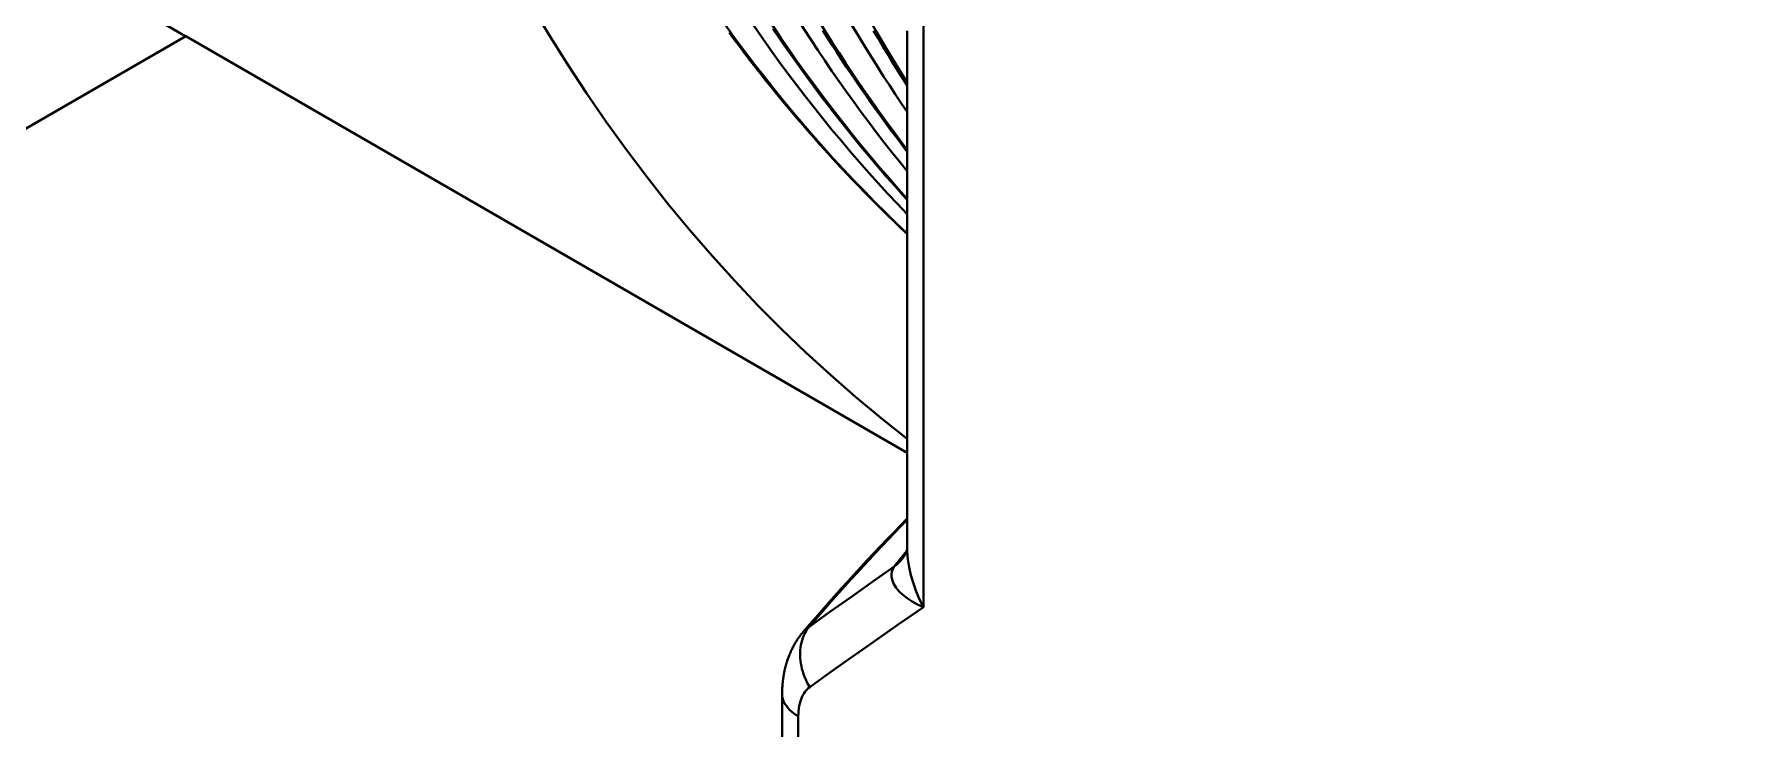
# Model space of a CAD drawing. Header units: millimetres. Extents: x 15 to 415, y 5 to 292.
# Drawn here: x 303.073 to 306.922, y 111.012 to 112.584 of the extents above; entities that cross this region are included whole.
import ezdxf

# ---------------------------------------------------------------- set-up
doc = ezdxf.new("R2010")
doc.units = ezdxf.units.MM
doc.layers.add('Geometries', color=7, linetype='Continuous')

msp = doc.modelspace()

# ---------------------------------------------------------------- linework, layer by layer
at = {"layer": 'Geometries', "linetype": 'Continuous', "lineweight": 40}
for p, q in [((305.0841, 111.2875), (305.0841, 113.7927)), ((301.7728, 111.6303), (303.4159, 112.579)), ((303.407, 112.5841), (303.4159, 112.579)), ((303.4159, 112.579), (305.0475, 111.637)), ((305.0475, 112.5917), (305.0475, 112.4746)), ((305.0475, 112.4746), (305.0475, 112.4678)), ((305.0475, 112.4678), (305.0475, 112.408)), ((305.0475, 112.408), (305.0475, 112.3224)), ((305.0475, 112.3224), (305.0475, 112.3183)), ((305.0475, 112.3183), (305.0475, 112.2737)), ((305.0475, 112.2737), (305.0475, 112.2116)), ((305.0475, 112.2116), (305.0475, 112.2093)), ((305.0475, 112.2093), (305.0475, 112.1768)), ((305.0475, 112.1768), (305.0475, 112.1333)), ((305.0475, 112.1333), (305.0475, 112.1321)), ((305.0475, 112.1321), (305.0475, 111.6687)), ((305.0475, 111.6687), (305.0475, 111.637)), ((305.0475, 111.637), (305.0475, 111.4881)), ((305.0475, 111.4881), (305.0475, 111.4853)), ((305.0475, 111.4853), (305.0475, 111.4219)), ((305.0475, 111.422), (305.0475, 111.4229)), ((305.0383, 111.3996), (305.0366, 111.3976)), ((305.0383, 111.3998), (305.0382, 111.3995)), ((305.018, 111.3797), (305.0075, 111.3723)), ((304.8115, 111.231), (304.8122, 111.2319)), ((304.8123, 111.232), (304.8122, 111.2319)), ((304.8122, 111.2319), (304.8122, 111.2319)), ((304.7646, 111.092), (304.7646, 108.4844)), ((304.7647, 111.092), (304.7647, 111.0932)), ((304.8012, 108.4333), (304.8012, 111.041))]:
    msp.add_line(p, q, dxfattribs=at)
at = {"layer": 'Geometries', "linetype": 'Continuous', "lineweight": 40, "flags": 128}
for points in [[(304.6451, 112.5873), (304.6565, 112.5719), (304.668, 112.5565), (304.6796, 112.5411), (304.6912, 112.5259), (304.7029, 112.5108), (304.7147, 112.4957), (304.7265, 112.4808), (304.7384, 112.4659), (304.7504, 112.4511), (304.7624, 112.4364), (304.7745, 112.4218), (304.7867, 112.4072), (304.7989, 112.3928), (304.8112, 112.3785), (304.8236, 112.3642), (304.836, 112.35), (304.8485, 112.336), (304.8611, 112.322), (304.8737, 112.3081), (304.8864, 112.2943), (304.8991, 112.2805), (304.912, 112.2669), (304.9248, 112.2534), (304.9378, 112.2399), (304.9508, 112.2266), (304.9639, 112.2133), (304.977, 112.2001), (304.9903, 112.187), (305.0035, 112.174), (305.0169, 112.1611), (305.0303, 112.1483), (305.0437, 112.1356), (305.0475, 112.1321)], [(304.7438, 112.5961), (304.7547, 112.58), (304.7658, 112.564), (304.7768, 112.5481), (304.788, 112.5323), (304.7992, 112.5165), (304.8105, 112.5009), (304.8219, 112.4853), (304.8333, 112.4698), (304.8448, 112.4544), (304.8563, 112.4391), (304.868, 112.4239), (304.8797, 112.4087), (304.8914, 112.3937), (304.9033, 112.3787), (304.9152, 112.3638), (304.9271, 112.349), (304.9392, 112.3343), (304.9513, 112.3197), (304.9634, 112.3052), (304.9757, 112.2907), (304.988, 112.2764), (305.0003, 112.2621), (305.0128, 112.248), (305.0253, 112.2339), (305.0378, 112.2199), (305.0475, 112.2093)], [(304.8564, 112.5924), (304.8669, 112.5758), (304.8775, 112.5593), (304.8882, 112.5428), (304.8989, 112.5265), (304.9097, 112.5102), (304.9206, 112.4941), (304.9315, 112.478), (304.9425, 112.462), (304.9536, 112.446), (304.9648, 112.4302), (304.976, 112.4145), (304.9873, 112.3988), (304.9986, 112.3832), (305.0101, 112.3677), (305.0216, 112.3523), (305.0331, 112.337), (305.0447, 112.3218), (305.0475, 112.3182)], [(304.9715, 112.5916), (304.9816, 112.5745), (304.9917, 112.5575), (305.002, 112.5406), (305.0123, 112.5237), (305.0227, 112.507), (305.0331, 112.4903), (305.0437, 112.4737), (305.0475, 112.4678)], [(305.0479, 111.4219), (305.0479, 111.4217), (305.0478, 111.4212), (305.0477, 111.4206), (305.0476, 111.4198), (305.0474, 111.419), (305.0471, 111.4181), (305.0469, 111.417), (305.0465, 111.4159), (305.0461, 111.4148), (305.046, 111.4143), (305.0458, 111.414), (305.0457, 111.4137)], [(305.0841, 111.2875), (305.0755, 111.3052), (305.0679, 111.3233), (305.0614, 111.3416), (305.056, 111.36), (305.0519, 111.3783), (305.0491, 111.3963), (305.0477, 111.4137), (305.0475, 111.422)], [(305.0337, 111.3993), (305.0325, 111.3979), (305.0275, 111.3917), (305.0226, 111.3856), (305.018, 111.3797)], [(305.0366, 111.3976), (305.0363, 111.3972), (305.0322, 111.3924), (305.0278, 111.3879), (305.023, 111.3837), (305.018, 111.3797)], [(305.0457, 111.4137), (305.0431, 111.4106), (305.0377, 111.4042), (305.0337, 111.3993)], [(305.0382, 111.3995), (305.0381, 111.3994), (305.0378, 111.3991), (305.0376, 111.3988), (305.0374, 111.3985), (305.0371, 111.3982), (305.0368, 111.3977), (305.0365, 111.3974)], [(305.0457, 111.4137), (305.0456, 111.4134), (305.0455, 111.4129), (305.0453, 111.4125), (305.0452, 111.4122), (305.045, 111.4118), (305.0448, 111.4113), (305.0446, 111.4109), (305.0445, 111.4106), (305.0443, 111.4101), (305.0441, 111.4097), (305.0439, 111.4093), (305.0436, 111.4086), (305.0433, 111.408), (305.043, 111.4075), (305.0426, 111.4067), (305.0423, 111.4061), (305.0419, 111.4054), (305.0415, 111.4048), (305.0413, 111.4044), (305.041, 111.4039), (305.0407, 111.4033), (305.0403, 111.4028), (305.0401, 111.4023), (305.0399, 111.402), (305.0396, 111.4016), (305.0393, 111.4012), (305.0391, 111.4008), (305.0389, 111.4006), (305.0386, 111.4002), (305.0383, 111.3998), (305.0383, 111.3998)], [(305.0075, 111.3723), (304.9696, 111.3457), (304.9212, 111.3115), (304.8729, 111.2771), (304.8247, 111.2424)], [(305.018, 111.3797), (305.0149, 111.3741), (305.013, 111.3684), (305.0121, 111.3625), (305.0123, 111.3564), (305.0141, 111.3482), (305.0176, 111.34), (305.0228, 111.3317), (305.0296, 111.3236), (305.0379, 111.3156), (305.0475, 111.3079), (305.0585, 111.3006), (305.0707, 111.2938), (305.0841, 111.2875)], [(304.8271, 111.1073), (304.8748, 111.1414), (304.9227, 111.1752), (304.9706, 111.2089), (305.0273, 111.2483), (305.0841, 111.2875)], [(304.8115, 111.231), (304.8112, 111.2307), (304.8104, 111.2298), (304.8099, 111.2291), (304.8094, 111.2285), (304.8088, 111.2277), (304.808, 111.2268), (304.8072, 111.2257), (304.8063, 111.2246), (304.8057, 111.2238), (304.8052, 111.2231), (304.8046, 111.2224), (304.804, 111.2216), (304.803, 111.2202), (304.802, 111.2187), (304.8012, 111.2176), (304.8005, 111.2166), (304.7998, 111.2156), (304.799, 111.2143), (304.798, 111.2128), (304.797, 111.2113), (304.7963, 111.2101), (304.7957, 111.2093), (304.7952, 111.2083), (304.7947, 111.2075), (304.794, 111.2064), (304.7933, 111.2051), (304.7925, 111.2038), (304.7919, 111.2027), (304.7914, 111.2018), (304.791, 111.201), (304.7905, 111.2003), (304.7901, 111.1994), (304.7896, 111.1984), (304.789, 111.1973), (304.788, 111.1955), (304.7871, 111.1937), (304.7864, 111.1922), (304.7858, 111.1909), (304.7852, 111.1896), (304.7846, 111.1883), (304.784, 111.187), (304.7833, 111.1855), (304.7826, 111.1839), (304.782, 111.1825), (304.7815, 111.1813), (304.7811, 111.1801), (304.7804, 111.1785), (304.7797, 111.1765), (304.7788, 111.1743), (304.7781, 111.1724), (304.7775, 111.1707), (304.7768, 111.1687), (304.776, 111.1663), (304.7757, 111.1653), (304.7754, 111.1644), (304.7752, 111.1636), (304.7749, 111.1627), (304.7745, 111.1616), (304.7742, 111.1603), (304.7738, 111.1592), (304.7736, 111.1582), (304.7733, 111.1574), (304.7731, 111.1566), (304.7728, 111.1555), (304.7724, 111.1541), (304.7721, 111.1527), (304.7718, 111.1516), (304.7716, 111.1506), (304.7713, 111.1497), (304.7711, 111.1485), (304.7708, 111.1473), (304.7706, 111.1463), (304.7704, 111.1456), (304.7703, 111.145), (304.7701, 111.1441), (304.7698, 111.143), (304.7696, 111.1419), (304.7694, 111.1411), (304.7693, 111.1404), (304.7692, 111.1396), (304.769, 111.1388), (304.7688, 111.1376), (304.7686, 111.1366), (304.7684, 111.1358), (304.7683, 111.1351), (304.7682, 111.1344), (304.7681, 111.1336), (304.7679, 111.1325), (304.7677, 111.1314), (304.7676, 111.1306), (304.7674, 111.1296), (304.7672, 111.1283), (304.7671, 111.127), (304.7669, 111.1259), (304.7668, 111.125), (304.7667, 111.1242), (304.7666, 111.1231), (304.7664, 111.1221), (304.7664, 111.1214), (304.7663, 111.1208), (304.7662, 111.1199), (304.7661, 111.1188), (304.7659, 111.1173), (304.7658, 111.1158), (304.7657, 111.1147), (304.7656, 111.1136), (304.7655, 111.1122), (304.7654, 111.1108), (304.7653, 111.1096), (304.7652, 111.1081), (304.7651, 111.1063), (304.765, 111.1048), (304.765, 111.1036), (304.7649, 111.1018), (304.7649, 111.101), (304.7648, 111.1004), (304.7648, 111.0996), (304.7648, 111.0987), (304.7648, 111.0977), (304.7647, 111.097), (304.7647, 111.0962), (304.7647, 111.0951), (304.7647, 111.0937), (304.7647, 111.0932)], [(304.8271, 111.1073), (304.8238, 111.1129), (304.8208, 111.1185), (304.818, 111.1243), (304.8155, 111.1302), (304.8132, 111.1362), (304.8112, 111.1422), (304.8095, 111.1483), (304.8081, 111.1544), (304.8069, 111.1605), (304.8061, 111.1666), (304.8055, 111.1726), (304.8053, 111.1787), (304.8053, 111.1846), (304.8057, 111.1905), (304.8063, 111.1963), (304.8072, 111.2021), (304.8085, 111.2077), (304.81, 111.2131), (304.8117, 111.2185), (304.8138, 111.2236), (304.8161, 111.2286), (304.8187, 111.2334), (304.8216, 111.238), (304.8247, 111.2424)], [(304.8247, 111.2424), (304.8211, 111.2401), (304.8178, 111.2375), (304.8147, 111.2346), (304.8123, 111.232)], [(304.7646, 111.092), (304.7646, 111.092), (304.7649, 111.0873), (304.7657, 111.0826), (304.767, 111.0779), (304.7689, 111.0733), (304.7713, 111.0688), (304.7742, 111.0644), (304.7775, 111.0601), (304.7814, 111.0559), (304.7857, 111.0519), (304.7905, 111.0481), (304.7957, 111.0444), (304.8012, 111.041)], [(304.8012, 111.041), (304.8014, 111.0471), (304.8018, 111.0531), (304.8024, 111.0589), (304.8033, 111.0645), (304.8045, 111.0698), (304.8059, 111.075), (304.8076, 111.0799), (304.8095, 111.0846), (304.8117, 111.0892), (304.8143, 111.0935), (304.8171, 111.0975), (304.8202, 111.1011), (304.8235, 111.1044), (304.8271, 111.1073)]]:
    msp.add_lwpolyline(points, dxfattribs=at)
at = {"layer": 'Geometries', "linetype": 'Continuous', "lineweight": 40}
msp.add_arc((308.618, 107.9736), 5.01, 135.4532, 139.4317, dxfattribs=at)
for centre, major_axis, start_param, end_param in [((309.9369, 119.3218), (4.55, 7.8808), 1.273095, 3.063906), ((307.957, 120.4649), (4.55, 7.8808), 2.636113, 3.141593), ((309.9722, 119.3014), (-4.375, -7.5777), 5.728462, 6.147992), ((310.0783, 119.2402), (4.375, 7.5777), 2.58687, 2.977529), ((310.149, 119.1994), (-4.375, -7.5777), 5.728462, 6.099211), ((310.2551, 119.1381), (4.375, 7.5777), 2.58687, 2.926615), ((310.3258, 119.0973), (-4.375, -7.5777), 5.728462, 6.04668), ((310.4318, 119.0361), (4.375, 7.5777), 2.58687, 2.871291), ((310.5026, 118.9952), (-4.375, -7.5777), 5.728462, 5.989185), ((305.889, 109.4377), (-1.6616, -2.878), 4.293246, 4.397027)]:
    msp.add_ellipse(centre, major_axis=major_axis, ratio=0.57735, start_param=start_param, end_param=end_param, dxfattribs=at)

doc.saveas('drawing.dxf')
